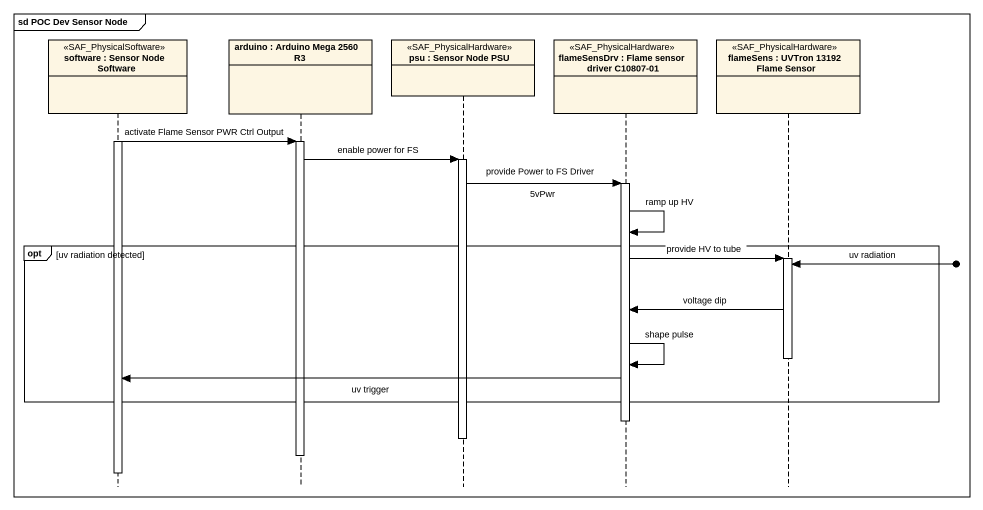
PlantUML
@startuml
mainframe sd POC Dev Sensor Node
hide footbox
participant "software : Sensor Node Software" as software <<SAF_PhysicalSoftware>>
participant "arduino : Arduino Mega 2560 R3" as arduino
participant "psu : Sensor Node PSU" as psu <<SAF_PhysicalHardware>>
participant "flameSensDrv : Flame sensor driver C10807-01" as flameSensDrv <<SAF_PhysicalHardware>>
participant "flameSens : UVTron 13192 Flame Sensor" as flameSens <<SAF_PhysicalHardware>>

activate software
software -> arduino : activate Flame Sensor PWR Ctrl Output
activate arduino
arduino -> psu : enable power for FS
activate psu
psu -> flameSensDrv : provide Power to FS Driver\n5vPwr
activate flameSensDrv
flameSensDrv -> flameSensDrv : ramp up HV
opt uv radiation detected
  flameSensDrv -> flameSens : provide HV to tube
  activate flameSens
  flameSens <-o] : uv radiation
  flameSens -> flameSensDrv : voltage dip
  deactivate flameSens
  flameSensDrv -> flameSensDrv : shape pulse
  flameSensDrv -> software : uv trigger
end
deactivate flameSensDrv
deactivate psu
deactivate arduino
deactivate software
@enduml
